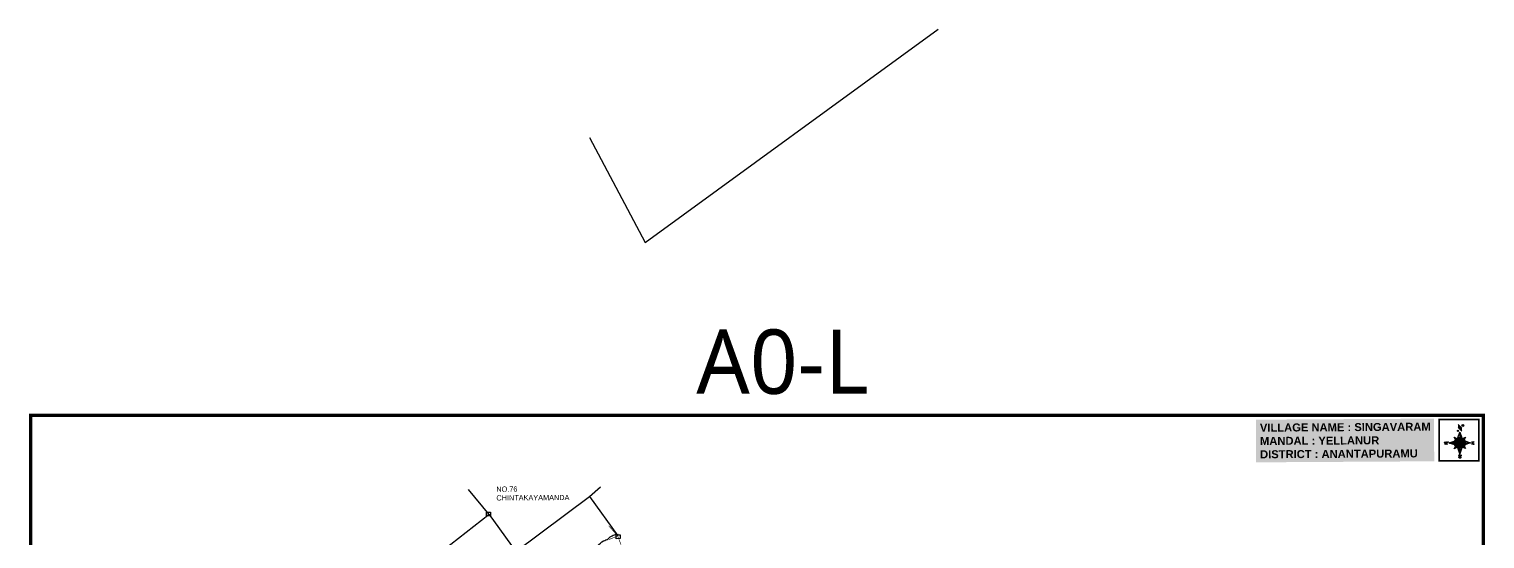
# Model space of a CAD drawing. Header units: inches. Extents: x 177226 to 184368, y 1611776 to 1619278.
# Drawn here: x 177226 to 184368, y 1616775 to 1619278 of the extents above; entities that cross this region are included whole.
import ezdxf

# ---------------------------------------------------------------- set-up
doc = ezdxf.new("R2010")
doc.units = ezdxf.units.IN
doc.header["$MEASUREMENT"] = 0
for name, color, linetype in [('AQUADUCT', 1, 'Continuous'), ('bord', 1, 'Continuous'), ('CADAS', 1, 'Continuous'), ('PAPER SIZE', 5, 'Continuous'), ('ROAD', 1, 'Continuous'), ('STREAM', 4, 'Continuous'), ('text2', 7, 'Continuous'), ('VILLAGE BOUNDARY', 5, 'Continuous'), ('VILLAGE BOUNDARY STONES', 1, 'Continuous')]:
    doc.layers.add(name, color=color, linetype=linetype)
doc.styles.get("Standard").update_dxf_attribs({"font": 'arial.ttf'})
doc.styles.add('TMS', font='trebuc.ttf')
pattern_1 = [(267.297113149, (-8720374.938, 50637915.138), (10.5367255337, -0.497431438), [])]
pattern_2 = [(357.297113149, (-8720374.938, 50637915.138), (0.497431438, 10.5367255337), [])]

# ---------------------------------------------------------------- blocks, each defined once
blk = doc.blocks.new('*X7')
at = {"color": 0, "linetype": 'Continuous'}
for p, q in [((6321.6, 240.5), (6322.3, 241.2)), ((6321.6, 240.3), (6322.3, 241)), ((6321.6, 240.1), (6322.3, 240.8)), ((6321.6, 239.9), (6322.4, 240.7)), ((6321.6, 239.8), (6322.4, 240.6)), ((6321.6, 239.6), (6322.5, 240.5)), ((6321.6, 239.4), (6322.5, 240.3)), ((6321.6, 239.2), (6322.6, 240.2)), ((6321.7, 239.1), (6322.6, 240.1)), ((6321.8, 240.8), (6322.4, 241.4)), ((6321.8, 239), (6322.7, 240)), ((6321.8, 239), (6322.8, 239.9)), ((6321.9, 238.9), (6322.9, 239.8)), ((6322, 238.8), (6323, 239.7)), ((6322.1, 241.3), (6322.4, 241.6)), ((6322.1, 238.7), (6323.1, 239.6)), ((6322.2, 238.6), (6323.1, 239.6)), ((6322.3, 238.5), (6323.2, 239.5)), ((6322.4, 238.5), (6323.3, 239.4)), ((6322.5, 238.4), (6323.4, 239.3)), ((6322.7, 238.4), (6323.6, 239.3)), ((6322.8, 238.3), (6323.7, 239.2)), ((6322.9, 238.3), (6323.8, 239.1)), ((6323.1, 238.2), (6323.9, 239.1)), ((6323.2, 238.2), (6324, 239)), ((6323.3, 238.2), (6324.2, 239)), ((6323.5, 238.1), (6324.3, 238.9)), ((6323.7, 238.1), (6324.4, 238.9)), ((6323.8, 238.1), (6324.6, 238.8)), ((6324.1, 238.2), (6324.7, 238.8)), ((6324.3, 238.3), (6324.9, 238.8)), ((6324.6, 238.3), (6325.1, 238.8)), ((6324.8, 238.4), (6325.2, 238.8)), ((6325.1, 238.5), (6325.4, 238.8)), ((6325.4, 238.6), (6325.6, 238.8))]:
    blk.add_line(p, q, dxfattribs=at)
blk = doc.blocks.new('*X6')
at = {"color": 0, "linetype": 'Continuous'}
for p, q in [((6324.4, 240.3), (6324.5, 240.4)), ((6324.6, 240.3), (6324.8, 240.5)), ((6324.7, 240.2), (6325, 240.5)), ((6324.8, 240.2), (6325.2, 240.6)), ((6325, 240.1), (6325.5, 240.6)), ((6325.1, 240.1), (6325.6, 240.6)), ((6325.2, 240), (6325.8, 240.6)), ((6325.3, 240), (6326, 240.6)), ((6325.4, 239.9), (6326.1, 240.6)), ((6325.5, 239.8), (6326.2, 240.5)), ((6325.6, 239.8), (6326.3, 240.5)), ((6325.7, 239.7), (6326.5, 240.4)), ((6325.9, 239.6), (6326.6, 240.3)), ((6326, 239.5), (6326.7, 240.3)), ((6326, 239.4), (6326.8, 240.2)), ((6326.1, 239.3), (6327, 240.2)), ((6326.2, 239.3), (6327.1, 240.1)), ((6326.3, 239.2), (6327.1, 240)), ((6326.4, 239.1), (6327.2, 239.9)), ((6326.5, 239), (6327.3, 239.8)), ((6326.5, 238.9), (6327.4, 239.7)), ((6326.6, 238.8), (6327.5, 239.6)), ((6326.7, 238.7), (6327.5, 239.5)), ((6326.8, 238.6), (6327.6, 239.4)), ((6326.8, 238.5), (6327.7, 239.3)), ((6326.8, 236.5), (6327.4, 237)), ((6326.9, 238.3), (6327.8, 239.2)), ((6326.9, 238.2), (6327.9, 239.1)), ((6326.9, 236.8), (6327.6, 237.4)), ((6327, 238.1), (6327.8, 239)), ((6327, 237.9), (6327.8, 238.8)), ((6327, 237.8), (6327.8, 238.6)), ((6327, 237.6), (6327.8, 238.4)), ((6327, 237.4), (6327.8, 238.2)), ((6327, 237.3), (6327.8, 238)), ((6327, 237.1), (6327.8, 237.9))]:
    blk.add_line(p, q, dxfattribs=at)
blk = doc.blocks.new('H')
at = {"layer": 'bord', "extrusion": (0.000427885, 0.004792, 0.999988)}
h = blk.add_hatch(dxfattribs=at)
h.set_pattern_fill('LINE', color=8, scale=84.387686, angle=-92.7029, style=0)
h.set_pattern_definition(pattern_1)
h.paths.add_polyline_path([(-625, 665, -0.090992), (-615, 710), (-751, 671)])
h = blk.add_hatch(dxfattribs=at)
h.set_pattern_fill('LINE', color=8, scale=84.387686, angle=-2.7029, style=0)
h.set_pattern_definition(pattern_2)
h.paths.add_polyline_path([(-492, 786, -0.090992), (-448, 775), (-486, 912)])
h = blk.add_hatch(dxfattribs=at)
h.set_pattern_fill('LINE', color=8, scale=84.387686, angle=-2.7029, style=0)
h.set_pattern_definition(pattern_2)
h.paths.add_polyline_path([(-504, 533, -0.090992), (-549, 543), (-510, 406)])
h = blk.add_hatch(dxfattribs=at)
h.set_pattern_fill('LINE', color=8, scale=84.387686, angle=-92.7029, style=0)
h.set_pattern_definition(pattern_1)
h.paths.add_polyline_path([(-246, 647), (-372, 653, -0.090992), (-382, 609)])
for p, q in [((-516, 1087, -1217), (-432, 994, -1217)), ((-865, 701, -1215), (-847, 638, -1215)), ((-847, 700, -1215), (-829, 637, -1215)), ((-829, 699, -1215), (-811, 636, -1215)), ((-829, 699, -1215), (-811, 698, -1215)), ((-811, 698, -1215), (-794, 635, -1215)), ((-752, 665, -1215), (-615, 704, -1215)), ((-627, 794, -1216), (-567, 760, -1216)), ((-627, 794, -1216), (-584, 747, -1215)), ((-599, 731, -1215), (-627, 794, -1216)), ((-538, 774, -1216), (-487, 906, -1216)), ((-519, 1020, -1217), (-435, 927, -1216)), ((-487, 906, -1216), (-493, 780, -1216)), ((-487, 906, -1216), (-448, 769, -1216)), ((-421, 753, -1216), (-359, 781, -1216)), ((-359, 781, -1216), (-405, 739, -1216)), ((-359, 781, -1216), (-392, 721, -1215)), ((-379, 693, -1215), (-246, 641, -1215)), ((-752, 665, -1215), (-625, 659, -1215)), ((-619, 614, -1215), (-752, 665, -1215)), ((-639, 526, -1214), (-606, 585, -1215)), ((-639, 526, -1214), (-593, 568, -1215)), ((-577, 553, -1215), (-639, 526, -1214)), ((-511, 400, -1214), (-549, 537, -1214)), ((-460, 533, -1215), (-511, 400, -1214)), ((-505, 527, -1214), (-511, 400, -1214)), ((-371, 513, -1214), (-431, 546, -1215)), ((-371, 513, -1214), (-414, 560, -1215)), ((-399, 576, -1215), (-371, 513, -1214)), ((-246, 641, -1215), (-383, 603, -1215)), ((-373, 647, -1215), (-246, 641, -1215)), ((-213, 669, -1215), (-217, 601, -1215)), ((-197, 600, -1215), (-194, 668, -1215))]:
    blk.add_line(p, q, dxfattribs=at)
at = {"layer": 'bord', "color": 8, "linetype": 'ByBlock', "extrusion": (0.000427885, 0.004792, 0.999988)}
for p, q in [((-375, 679, -1215), (-620, 691, -1215)), ((-386, 711, -1215), (-605, 722, -1215)), ((-411, 744, -1216), (-578, 752, -1216)), ((-493, 780, -1216), (-505, 527, -1214)), ((-373, 647, -1215), (-625, 659, -1215)), ((-378, 616, -1215), (-623, 628, -1215)), ((-392, 585, -1215), (-611, 595, -1215)), ((-420, 555, -1215), (-587, 562, -1215))]:
    blk.add_line(p, q, dxfattribs=at)
at = {"layer": 'bord', "extrusion": (0.000427885, 0.004792, 0.999988), "elevation": -1212}
for points, const_width in [([(-522, 960), (-516, 1093)], 1.61), ([(-434, 933), (-428, 1066)], 1.61), ([(-870, 707), (-846, 706)], 0.642), ([(-793, 641), (-782, 694)], 0.642), ([(-829, 643), (-855, 644)], 0.642), ([(-829, 643), (-821, 678)], 0.642), ([(-811, 642), (-784, 641)], 0.642), ([(-177, 605), (-226, 607)], 0.706), ([(-223, 676), (-174, 673)], 0.706), ([(-195, 645), (-185, 644)], 0.706)]:
    blk.add_lwpolyline(points, dxfattribs=dict(at, const_width=const_width))
for points, const_width in [([(-414, 1073, 1), (-398, 1058, 1)], 22.3), ([(-776, 697, 1), (-769, 690, 1)], 8.9), ([(-530, 950, 1), (-520, 939, 1)], 14.8), ([(-490, 362, 1), (-498, 369, 1)], 11.1), ([(-180, 618, 1), (-173, 611, 1)], 9.79), ([(-178, 667, 1), (-171, 660, 1)], 9.79), ([(-525, 322, 1), (-533, 329, 1)], 11.1)]:
    blk.add_lwpolyline(points, format="xyb", close=True, dxfattribs=dict(at, const_width=const_width))
for points in [[(-537, 317), (-531, 310), (-520, 307), (-505, 307), (-494, 310), (-486, 318), (-487, 326), (-491, 333), (-494, 336), (-503, 341), (-522, 347), (-530, 352), (-534, 355), (-537, 363), (-537, 373), (-530, 381), (-520, 384), (-504, 384), (-493, 380), (-487, 373)], [(-522, 348), (-526, 354), (-528, 361), (-528, 371), (-526, 375), (-521, 381), (-515, 384)], [(-505, 307), (-499, 312), (-497, 319), (-497, 327), (-501, 335), (-509, 343)]]:
    blk.add_lwpolyline(points, dxfattribs=at)
at = {"layer": 'bord', "extrusion": (0.000427885, 0.004792, 0.999988)}
for centre, radius in [((-406, 1065, -1212), 22.3), ((-773, 694, -1212), 8.9), ((-498, 659, -1212), 127), ((-525, 944, -1212), 14.8), ((-494, 365, -1212), 11.1), ((-177, 615, -1212), 9.79), ((-174, 663, -1212), 9.79), ((-529, 325, -1212), 11.1)]:
    blk.add_circle(centre, radius, dxfattribs=at)
at = {"layer": 'bord', "color": 8, "linetype": 'ByBlock', "extrusion": (0.000427885, 0.004792, 0.999988)}
for centre, radius, start, end in [((-482, 658, -1212), 128, 94.9254, 259.6691), ((-437, 656, -1212), 141, 113.2864, 241.308), ((-316, 651, -1212), 222, 142.5892, 212.0053), ((-560, 662, -1212), 141, 293.2864, 61.308), ((-681, 668, -1212), 222, 322.5892, 32.0053), ((-515, 660, -1212), 128, 274.9254, 79.6691)]:
    blk.add_arc(centre, radius, start, end, dxfattribs=at)
at = {"layer": 'bord', "extrusion": (0.000427885, 0.004792, 0.999988)}
for points in [[(-516, 1093, -1212), (-431, 1000, -1212), (-519, 1026, -1212), (-434, 933, -1212)], [(-864, 707, -1212), (-846, 706, -1212), (-846, 644, -1212), (-829, 643, -1212)], [(-829, 705, -1212), (-811, 704, -1212), (-811, 642, -1212), (-793, 641, -1212)], [(-193, 674, -1212), (-197, 606, -1212), (-213, 675, -1212), (-216, 607, -1212)]]:
    blk.add_solid(points, dxfattribs=at)
at = {"layer": 'bord', "extrusion": (0.000427885, 0.004792, 0.999988), "xscale": 7.977342409717546, "yscale": 7.977342409717546, "zscale": 7.977342409717546, "rotation": 138.0840426661453}
for name, p in [('*X6', (38301, -31929, -1212)), ('*X7', (38314, -31951, -1212))]:
    blk.add_blockref(name, p, dxfattribs=at)

msp = doc.modelspace()

# ---------------------------------------------------------------- linework, layer by layer
at = {"layer": 'PAPER SIZE'}
msp.add_lwpolyline([(179975.5, 1618746.8), (180248.6, 1618229.8), (181686.1, 1619278.2)], dxfattribs=at)
at = {"layer": 'PAPER SIZE', "color": 5, "const_width": 16}
msp.add_lwpolyline([(177233.8, 1617381.4), (184360.5, 1617381.4), (184360.5, 1611783.6), (177233.8, 1611783.6)], close=True, dxfattribs=at)
at = {"layer": 'ROAD'}
for points in [[(179482.3, 1616895.3), (179613.9, 1616713.5), (179976.1, 1616983.4), (180029, 1617030.5)], [(179976.1, 1616983.4), (180113.5, 1616789.8)]]:
    msp.add_lwpolyline(points, dxfattribs=at)
at = {"layer": 'STREAM'}
msp.add_spline([(178241.5, 1615754.2), (178249.6, 1615760.1), (178266, 1615761.9), (178306, 1615772), (178335.9, 1615775.1), (178352.7, 1615783.2), (178375.9, 1615783.1), (178403.8, 1615792.6), (178436.1, 1615798), (178464.1, 1615804.4), (178487.1, 1615814.9), (178521.3, 1615817.7), (178559, 1615828.3), (178597.1, 1615831.9), (178634.2, 1615847.2), (178669, 1615852.9), (178701.5, 1615859.3), (178732.9, 1615870.1), (178761, 1615873.7), (178794.3, 1615887.1), (178839.9, 1615901.1), (178866.9, 1615916.8), (178887.9, 1615924), (178909.6, 1615938.8), (178947.2, 1615956.3), (178968.5, 1615973.6), (178991.1, 1615985.8), (179008.9, 1616005.5), (179051.8, 1616028), (179081.4, 1616059.4), (179104.4, 1616079.1), (179118.3, 1616100.7), (179145.8, 1616125.3), (179185.4, 1616145.5), (179220.8, 1616178.1), (179249.2, 1616191.7), (179264.2, 1616203), (179292, 1616203.8), (179341.7, 1616226.5), (179365.9, 1616238), (179405, 1616263.5), (179433.4, 1616282.5), (179484.9, 1616312.3), (179496.9, 1616330.5), (179519.5, 1616334.6), (179541, 1616350), (179543, 1616370.7), (179548.7, 1616388.5), (179575, 1616417.2), (179597.2, 1616431.7), (179615.3, 1616439.2), (179651.9, 1616470.5), (179685.2, 1616488.5), (179712.7, 1616518.2), (179739.9, 1616535.7), (179770.6, 1616565.6), (179799.2, 1616581.1), (179810.5, 1616594.1), (179861.2, 1616622.3), (179880.8, 1616644.5), (179920.7, 1616668.2), (179959.7, 1616699.9), (179990.5, 1616725.7), (180014.1, 1616740.8), (180043.9, 1616765.4), (180067.6, 1616776.2), (180080.7, 1616787.7), (180103.4, 1616796.1), (180115.2, 1616799)], degree=3, dxfattribs=at)
at = {"layer": 'text2', "color": 200, "const_width": 7.98}
msp.add_lwpolyline([(184339.3, 1617362.1), (184144.3, 1617362.1), (184144.3, 1617158.9), (184339.3, 1617158.9)], close=True, dxfattribs=at)
at = {"layer": 'VILLAGE BOUNDARY'}
for points in [[(179482.3, 1616895.3), (179382.1, 1617017.4)], [(179482.3, 1616895.3), (179257.4, 1616717.5), (179163.6, 1616638), (179075.5, 1616587.1)]]:
    msp.add_lwpolyline(points, dxfattribs=at)
at = {"layer": 'VILLAGE BOUNDARY', "const_width": 3}
msp.add_lwpolyline([(180071.4, 1616771.9), (180113.5, 1616789.8), (180069.4, 1616839.7), (180113.5, 1616789.8), (180130, 1616746.7)], dxfattribs=at)
at = {"layer": 'VILLAGE BOUNDARY STONES'}
for points in [[(179470.1, 1616906.5), (179489.4, 1616906.6), (179489.5, 1616887.7), (179470.2, 1616887.6)], [(180106.5, 1616795.2), (180125.9, 1616795.3), (180126, 1616776.4), (180106.6, 1616776.3)]]:
    msp.add_lwpolyline(points, close=True, dxfattribs=at)

# ---------------------------------------------------------------- block references
at = {"layer": 'AQUADUCT', "color": 1, "xscale": 0.2095843580030787, "yscale": 0.2095843580030787, "zscale": 0.2095843580030787, "rotation": 3.078330600073183}
msp.add_blockref('H', (184357.3, 1617115.3, 255.2), dxfattribs=at)

# ---------------------------------------------------------------- texts
at = {"layer": 'CADAS', "color": 2, "style": 'TMS'}
msp.add_text('A0-L', height=315.69, dxfattribs=at).set_placement((180499.2, 1617487.5))
at = {"layer": 'text2', "insert": (183264.5, 1617341), "char_height": 39.271, "width": 834.676, "attachment_point": 1, "rotation": 0.33573, "bg_fill": 1, "box_fill_scale": 1.5, "bg_fill_color": 254, "bg_fill_transparency": 0}
msp.add_mtext('{\\fArial|b1|i0|c0|p34;\\C1;VILLAGE NAME :\\C5; SINGAVARAM\\P\\C1;MANDAL : \\C5;YELLANUR\\P\\C1;DISTRICT : \\C5;ANANTAPURAMU}', dxfattribs=at)
at = {"layer": 'text2', "insert": (179518.1, 1617032.1), "char_height": 25.651, "width": 358.45, "attachment_point": 1, "rotation": 0.33573}
msp.add_mtext('NO.76 CHINTAKAYAMANDA', dxfattribs=at)

doc.saveas('drawing.dxf')
